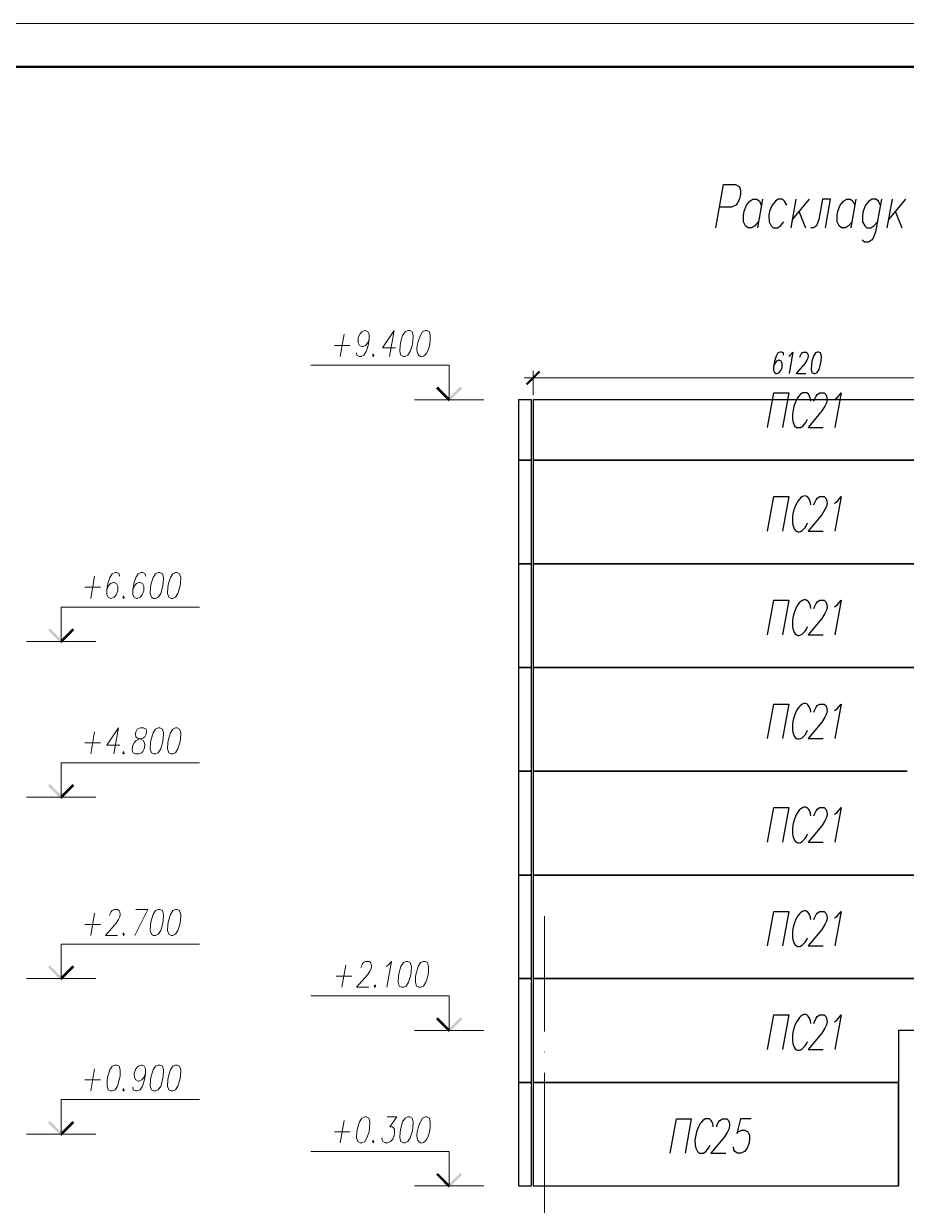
# Model space of a CAD drawing. Header units: millimetres. Extents: x 148937 to 2048786, y 870 to 351006.
# Drawn here: x 592592 to 602805, y 300784 to 314461 of the extents above; entities that cross this region are included whole.
import ezdxf

# ---------------------------------------------------------------- set-up
doc = ezdxf.new("R2010")
doc.units = ezdxf.units.MM
doc.layers.add('PDF _Геометрия', color=7, linetype='Continuous')
doc.layers.add('PDF _Сплошная заливка', color=7, linetype='Continuous', true_color=0x007eff)

msp = doc.modelspace()

# ---------------------------------------------------------------- linework, layer by layer
at = {"layer": 'PDF _Геометрия', "lineweight": 15}
msp.add_lwpolyline([(572614.19658, 272458.03955), (572614.19658, 314460.95953), (632018.60568, 314460.95953), (632018.60568, 272458.03955)], close=True, dxfattribs=at)
at = {"layer": 'PDF _Геометрия', "lineweight": 50}
msp.add_lwpolyline([(574612.3935, 272956.51559), (574612.3935, 313962.48783), (631520.13397, 313962.48783), (631520.13397, 272956.51559)], close=True, dxfattribs=at)
at = {"layer": 'PDF _Геометрия', "lineweight": 25}
for points in [[(600599.67206, 312097.50287), (600687.76454, 312598.12596), (600827.42334, 312598.12596), (600870.39528, 312574.49139)], [(601091.70042, 312168.41024), (601053.02567, 312121.14111), (601018.64812, 312097.50654), (600971.37899, 312097.50654), (600945.59582, 312121.14111), (600932.70424, 312144.77567), (600921.96126, 312168.41024), (600919.81266, 312241.46254), (600928.40705, 312288.73167), (600956.33881, 312359.63537), (600995.01355, 312406.9045), (601029.3911, 312430.53907), (601076.66024, 312430.53907), (601104.592, 312406.9045), (601126.07797, 312359.63537)], [(601138.96981, 312430.53715), (601080.95769, 312097.50462)], [(601420.43549, 312359.63415), (601396.80092, 312406.90328), (601371.01776, 312430.53785), (601323.74863, 312430.53785), (601289.37107, 312406.90328), (601250.69633, 312359.63415), (601222.76457, 312288.73045), (601214.17018, 312241.46131), (601216.31878, 312168.40902), (601239.95334, 312121.13988), (601265.73651, 312097.50532), (601313.00564, 312097.50532), (601347.38319, 312121.13988), (601386.05794, 312168.40902)], [(601525.71683, 312430.53715), (601467.70471, 312097.50462)], [(601680.41607, 312430.53715), (601482.74515, 312194.19148)], [(601869.49348, 312097.50462), (601927.5056, 312430.53715), (601835.11593, 312430.53715), (601794.29259, 312194.19148), (601764.21223, 312121.13918), (601729.83468, 312097.50462), (601699.75432, 312097.50462)], [(602176.74145, 312168.41024), (602135.9181, 312121.14111), (602101.54055, 312097.50654), (602054.27142, 312097.50654), (602028.48826, 312121.14111), (602017.74527, 312144.77567), (602004.85369, 312168.41024), (602002.70509, 312241.46254), (602011.29948, 312288.73167), (602039.23124, 312359.63537), (602077.90599, 312406.9045), (602114.43213, 312430.53907), (602159.55267, 312430.53907), (602187.48443, 312406.9045), (602208.9704, 312359.63537)], [(602221.86233, 312430.53715), (602163.85021, 312097.50462)], [(602516.22125, 312430.53715), (602449.61475, 312050.23548), (602421.68299, 311979.33178), (602402.34561, 311955.69722), (602365.81947, 311932.06265), (602320.69893, 311932.06265), (602292.76717, 311955.69722)], [(602503.3302, 312359.63415), (602481.84423, 312406.90328), (602453.91247, 312430.53785), (602408.79193, 312430.53785), (602372.26578, 312406.90328), (602333.59104, 312359.63415), (602305.65928, 312288.73045), (602297.06489, 312241.46131), (602299.21348, 312168.40902), (602322.84805, 312121.13988), (602348.63121, 312097.50532), (602395.90035, 312097.50532), (602430.2779, 312121.13988), (602471.10124, 312168.40902)], [(602640.83918, 312430.53715), (602580.67846, 312097.50462)], [(602795.53842, 312430.53715), (602597.8675, 312194.19148)], [(600831.72053, 312359.6317), (600782.3028, 312335.99713), (600642.644, 312335.99713)], [(601562.24368, 312288.73114), (601637.44457, 312097.50601)], [(602677.36603, 312288.73114), (602752.56692, 312097.50601)], [(601383.91083, 310625.71482), (601381.76223, 310649.34939), (601360.27626, 310660.09237), (601345.23608, 310660.09237), (601319.45292, 310649.34939), (601297.96695, 310612.82324), (601278.62958, 310552.66252), (601267.88659, 310494.6504), (601267.88659, 310445.23267), (601278.62958, 310421.59811), (601300.11555, 310410.85512), (601308.70993, 310410.85512), (601334.4931, 310421.59811), (601353.83047, 310445.23267), (601366.72205, 310481.75882), (601368.87065, 310494.6504), (601368.87065, 310529.02796), (601355.97907, 310552.66252), (601334.4931, 310565.5541), (601328.04731, 310565.5541), (601302.26414, 310552.66252), (601282.92677, 310529.02796), (601267.88659, 310494.6504)], [(601444.07128, 310612.82376), (601461.26006, 310625.71534), (601491.34041, 310660.0929), (601448.36847, 310410.85565)], [(601572.98622, 310599.93271), (601575.13482, 310612.82429), (601588.0264, 310636.45885), (601598.76939, 310649.35044), (601615.95816, 310660.09342), (601646.03852, 310660.09342), (601658.9301, 310649.35044), (601665.37589, 310636.45885), (601669.67309, 310612.82429), (601665.37589, 310589.18972), (601652.48431, 310565.55515), (601630.99834, 310529.02901), (601532.16288, 310410.85617), (601641.74133, 310410.85617)], [(601199.13026, 309787.76113), (601270.03396, 310187.40016), (601444.07032, 310187.40016), (601373.16662, 309787.76113)], [(601699.75266, 310092.8626), (601693.30687, 310131.53734), (601684.71248, 310148.72612), (601676.11809, 310168.06349), (601654.63212, 310187.40086), (601605.21439, 310187.40086), (601577.28263, 310168.06349), (601560.09385, 310148.72612), (601545.05368, 310131.53734), (601525.7163, 310092.8626), (601504.23033, 310034.85048), (601487.04156, 309940.31221), (601489.19015, 309882.30009), (601495.63595, 309845.77395), (601512.82472, 309807.0992), (601534.31069, 309787.76183), (601583.72842, 309787.76183), (601611.66018, 309807.0992), (601643.88914, 309845.77395), (601663.22651, 309882.30009)], [(601736.27951, 310092.8626), (601740.5767, 310112.19997), (601759.91407, 310148.72612), (601774.95425, 310168.06349), (601802.88601, 310187.40086), (601852.30374, 310187.40086), (601873.78971, 310168.06349), (601882.3841, 310148.72612), (601888.82989, 310112.19997), (601882.3841, 310073.52522), (601863.04673, 310034.85048), (601828.66918, 309978.98696), (601669.673, 309787.76183), (601843.70935, 309787.76183)], [(601974.77499, 310112.20137), (602002.70675, 310131.53874), (602049.97589, 310187.40226), (601979.07219, 309787.76323)], [(601199.13026, 308586.6984), (601270.03396, 308988.48603), (601444.07032, 308988.48603), (601373.16662, 308586.6984)], [(601736.27951, 308891.79987), (601740.5767, 308911.13724), (601759.91407, 308949.81198), (601774.95425, 308969.14936), (601802.88601, 308988.48673), (601852.30374, 308988.48673), (601873.78971, 308969.14936), (601882.3841, 308949.81198), (601888.82989, 308911.13724), (601882.3841, 308872.46249), (601863.04673, 308835.93634), (601828.66918, 308777.92423), (601669.673, 308586.6991), (601843.70935, 308586.6991)], [(601974.77499, 308911.13427), (602002.70675, 308930.47164), (602049.97589, 308988.48376), (601979.07219, 308586.69612)], [(601199.13026, 307387.7798), (601270.03396, 307787.41884), (601444.07032, 307787.41884), (601373.16662, 307387.7798)], [(601736.27951, 307692.88127), (601740.5767, 307712.21865), (601759.91407, 307748.74479), (601774.95425, 307768.08217), (601802.88601, 307787.41954), (601852.30374, 307787.41954), (601873.78971, 307768.08217), (601882.3841, 307748.74479), (601888.82989, 307712.21865), (601882.3841, 307673.5439), (601863.04673, 307634.86915), (601828.66918, 307576.85704), (601669.673, 307387.7805), (601843.70935, 307387.7805)], [(601974.77499, 307712.21786), (602002.70675, 307729.40663), (602049.97589, 307787.41875), (601979.07219, 307387.77972)], [(601199.13026, 306186.71489), (601270.03396, 306586.35392), (601444.07032, 306586.35392), (601373.16662, 306186.71489)], [(601736.27951, 306491.81636), (601740.5767, 306511.15373), (601759.91407, 306549.82847), (601774.95425, 306569.16585), (601802.88601, 306586.35462), (601852.30374, 306586.35462), (601873.78971, 306569.16585), (601882.3841, 306549.82847), (601888.82989, 306511.15373), (601882.3841, 306472.47898), (601863.04673, 306435.95283), (601828.66918, 306377.94072), (601669.673, 306186.71559), (601843.70935, 306186.71559)], [(601974.77499, 306511.15294), (602002.70675, 306530.49031), (602049.97589, 306586.35383), (601979.07219, 306186.7148)], [(601199.13026, 304987.79848), (601270.03396, 305387.43751), (601444.07032, 305387.43751), (601373.16662, 304987.79848)], [(601736.27951, 305292.89776), (601740.5767, 305310.08654), (601759.91407, 305348.76128), (601774.95425, 305368.09866), (601802.88601, 305387.43603), (601852.30374, 305387.43603), (601873.78971, 305368.09866), (601882.3841, 305348.76128), (601888.82989, 305310.08654), (601882.3841, 305273.56039), (601863.04673, 305234.88564), (601828.66918, 305176.87353), (601669.673, 304987.79699), (601843.70935, 304987.79699)], [(601974.77499, 305310.08802), (602002.70675, 305329.4254), (602049.97589, 305387.43751), (601979.07219, 304987.79848)], [(601199.13026, 303786.73138), (601270.03396, 304186.37041), (601444.07032, 304186.37041), (601373.16662, 303786.73138)], [(601736.27951, 304091.83284), (601740.5767, 304111.17022), (601759.91407, 304149.84496), (601774.95425, 304167.03374), (601802.88601, 304186.37111), (601852.30374, 304186.37111), (601873.78971, 304167.03374), (601882.3841, 304149.84496), (601888.82989, 304111.17022), (601882.3841, 304072.49547), (601863.04673, 304033.82073), (601828.66918, 303977.95721), (601669.673, 303786.73208), (601843.70935, 303786.73208)], [(601974.77499, 304111.16943), (602002.70675, 304130.5068), (602049.97589, 304186.37032), (601979.07219, 303786.73129)], [(601199.13026, 302587.81497), (601270.03396, 302987.454), (601444.07032, 302987.454), (601373.16662, 302587.81497)], [(601736.27951, 302890.76574), (601740.5767, 302910.10311), (601759.91407, 302948.77786), (601774.95425, 302968.11523), (601802.88601, 302987.45261), (601852.30374, 302987.45261), (601873.78971, 302968.11523), (601882.3841, 302948.77786), (601888.82989, 302910.10311), (601882.3841, 302873.57697), (601863.04673, 302834.90222), (601828.66918, 302776.8901), (601669.673, 302587.81357), (601843.70935, 302587.81357)], [(601974.77499, 302910.10451), (602002.70675, 302929.44189), (602049.97589, 302987.454), (601979.07219, 302587.81497)], [(600073.26537, 301386.74787), (600144.16907, 301786.3869), (600316.05682, 301786.3869), (600247.30172, 301386.74787)], [(600571.73925, 301691.84933), (600567.44206, 301730.52408), (600558.84767, 301747.71286), (600548.10468, 301767.05023), (600526.61871, 301786.3876), (600477.20098, 301786.3876), (600449.26922, 301767.05023), (600434.22904, 301747.71286), (600419.18887, 301730.52408), (600399.85149, 301691.84933), (600376.21693, 301633.83722), (600359.02815, 301539.29895), (600363.32534, 301481.28683), (600367.62254, 301444.76068), (600386.95991, 301406.08594), (600408.44588, 301386.74856), (600457.86361, 301386.74856), (600485.79537, 301406.08594), (600515.87573, 301444.76068), (600535.2131, 301481.28683)], [(600610.41461, 301691.84933), (600612.5632, 301711.18671), (600631.90058, 301747.71286), (600646.94076, 301767.05023), (600677.02111, 301786.3876), (600726.43884, 301786.3876), (600747.92481, 301767.05023), (600756.5192, 301747.71286), (600760.8164, 301711.18671), (600754.3706, 301672.51196), (600735.03323, 301633.83722), (600700.65568, 301577.97369), (600543.8081, 301386.74856), (600717.84446, 301386.74856)], [(601010.05268, 301786.38813), (600887.58265, 301786.38813), (600844.61072, 301614.50037), (600859.65089, 301633.83774), (600900.47424, 301653.17511), (600937.00038, 301653.17511), (600971.37794, 301633.83774), (600988.56671, 301597.31159), (600990.71531, 301539.29947), (600984.26952, 301500.62473), (600962.78355, 301444.76121), (600930.55459, 301406.08646), (600889.73125, 301386.74909), (600853.2051, 301386.74909), (600818.82755, 301406.08646), (600810.23316, 301425.42383), (600803.78737, 301461.94998)]]:
    msp.add_lwpolyline(points, dxfattribs=at)
at = {"layer": 'PDF _Геометрия', "color": 30, "lineweight": 15, "true_color": 0xff7e00}
for points in [[(596590.38933, 310808.34469), (596573.20056, 310765.37275), (596547.4174, 310737.44099), (596515.18844, 310722.40081), (596504.44546, 310722.40081), (596478.66229, 310737.44099), (596463.62211, 310765.37275), (596461.47352, 310808.34469), (596463.62211, 310823.38487), (596480.81089, 310866.35681), (596506.59405, 310894.28857), (596538.82301, 310909.32875), (596547.4174, 310909.32875), (596575.34916, 310894.28857), (596590.38933, 310866.35681), (596590.38933, 310808.34469), (596577.49775, 310737.44099), (596556.01178, 310666.53729), (596528.08002, 310623.56535), (596495.85107, 310608.52517), (596474.3651, 310608.52517), (596448.58193, 310623.56535), (596442.13614, 310651.49711)], [(596824.5878, 310608.52762), (596878.30273, 310909.33119), (596742.94112, 310709.51168), (596893.34291, 310709.51168)], [(597297.27975, 310851.31908), (597286.53676, 310894.29101), (597258.605, 310909.33119), (597239.26763, 310909.33119), (597204.89008, 310894.29101)], [(596300.32962, 310866.361), (596255.20908, 310608.52937)], [(596188.60275, 310737.44169), (596366.9363, 310737.44169)], [(596639.80724, 310638.60588), (596626.91566, 310623.5657), (596635.51005, 310608.52552), (596648.40163, 310623.5657)], [(597514.28559, 310107.90435), (597514.28559, 310509.69198), (595915.72949, 310509.69198)], [(597916.07436, 310107.90435), (597114.64773, 310107.90435)], [(593412.61696, 308066.73723), (593367.49642, 307808.9056)], [(593702.67667, 308066.73723), (593696.23088, 308094.66899), (593670.44772, 308109.70917), (593648.96175, 308109.70917), (593616.73279, 308094.66899), (593588.80103, 308051.69705), (593567.31506, 307980.79335), (593554.42348, 307907.74106), (593554.42348, 307851.87754), (593569.46366, 307823.94577), (593597.39542, 307808.9056), (593605.98981, 307808.9056), (593638.21876, 307823.94577), (593664.00193, 307851.87754), (593681.1907, 307894.84947), (593683.3393, 307907.74106), (593681.1907, 307950.713), (593666.15052, 307980.79335), (593640.36736, 307993.68494), (593629.62438, 307993.68494), (593597.39542, 307980.79335), (593571.61226, 307950.713), (593554.42348, 307907.74106)], [(594001.33043, 308066.73723), (593997.03323, 308094.66899), (593969.10147, 308109.70917), (593949.7641, 308109.70917), (593917.53515, 308094.66899), (593889.60338, 308051.69705), (593865.96882, 307980.79335), (593855.22583, 307907.74106), (593855.22583, 307851.87754), (593870.26601, 307823.94577), (593896.04918, 307808.9056), (593906.79216, 307808.9056), (593939.02112, 307823.94577), (593964.80428, 307851.87754), (593981.99305, 307894.84947), (593984.14165, 307907.74106), (593981.99305, 307950.713), (593966.95288, 307980.79335), (593939.02112, 307993.68494), (593930.42673, 307993.68494), (593896.04918, 307980.79335), (593872.41461, 307950.713), (593855.22583, 307907.74106)], [(593298.73939, 307937.82229), (593479.22154, 307937.82229)], [(593752.09458, 307836.83797), (593739.203, 307823.94639), (593747.79738, 307808.90621), (593758.54037, 307823.94639)], [(593025.86775, 307308.28277), (593025.86775, 307707.9218), (594626.57253, 307707.9218)], [(592626.22749, 307308.28277), (593427.65413, 307308.28277)], [(593412.61696, 306266.21193), (593367.49642, 306008.38029)], [(593636.07069, 306008.38073), (593689.78562, 306309.1843), (593554.42401, 306109.36478), (593704.82579, 306109.36478)], [(593298.73939, 306137.29698), (593479.22154, 306137.29698)], [(593752.09458, 306036.31266), (593739.203, 306023.42108), (593747.79738, 306008.3809), (593758.54037, 306023.42108)], [(593025.86775, 305507.75746), (593025.86775, 305907.39649), (594626.57253, 305907.39649)], [(592626.22749, 305507.75746), (593427.65413, 305507.75746)], [(593586.65279, 304136.95373), (593588.80138, 304151.99391), (593603.84156, 304179.92567), (593616.73314, 304194.96585), (593640.36771, 304207.85743), (593679.04246, 304207.85743), (593696.23123, 304194.96585), (593704.82562, 304179.92567), (593709.12281, 304151.99391), (593704.82562, 304121.91355), (593689.78544, 304093.98179), (593661.85368, 304051.00985), (593537.23506, 303909.20245), (593676.89386, 303909.20245)], [(593889.60356, 304207.85673), (594029.26236, 304207.85673), (593876.71198, 303909.20175)], [(593412.61696, 304164.88435), (593367.49642, 303909.20132)], [(593298.73939, 304035.96941), (593479.22154, 304035.96941)], [(593752.09458, 303937.1336), (593739.203, 303922.09342), (593747.79738, 303909.20184), (593758.54037, 303922.09342)], [(593025.86775, 303408.5784), (593025.86775, 303808.21743), (594626.57253, 303808.21743)], [(596319.6662, 303565.42615), (596274.54567, 303307.59451)], [(596495.85273, 303537.49553), (596498.00133, 303550.38711), (596513.0415, 303580.46747), (596525.93309, 303593.35905), (596547.41906, 303608.39923), (596588.2424, 303608.39923), (596605.43117, 303593.35905), (596614.02556, 303580.46747), (596618.32276, 303550.38711), (596614.02556, 303522.45535), (596598.98538, 303494.52359), (596571.05362, 303451.55165), (596444.2864, 303307.59565), (596586.0938, 303307.59565)], [(596788.06095, 303550.38658), (596809.54692, 303565.42676), (596848.22167, 303608.3987), (596794.50675, 303307.59513)], [(592626.22749, 303408.5784), (593427.65413, 303408.5784)], [(596207.93934, 303436.51121), (596388.42148, 303436.51121)], [(596661.29452, 303337.6754), (596648.40294, 303322.63522), (596654.84873, 303307.59504), (596667.74031, 303322.63522)], [(597514.28559, 302806.97168), (597514.28559, 303208.75932), (595915.72949, 303208.75932)], [(597916.07436, 302806.97168), (597114.64773, 302806.97168)], [(594001.33043, 302308.4978), (593984.14165, 302265.52586), (593960.50708, 302237.5941), (593926.12953, 302222.55392), (593917.53515, 302222.55392), (593889.60338, 302237.5941), (593874.56321, 302265.52586), (593872.41461, 302308.4978), (593874.56321, 302321.38938), (593891.75198, 302364.36132), (593917.53515, 302394.44168), (593949.7641, 302407.33326), (593960.50708, 302407.33326), (593986.29025, 302394.44168), (594001.33043, 302364.36132), (594001.33043, 302308.4978), (593988.43885, 302237.5941), (593966.95288, 302164.5418), (593939.02112, 302121.56986), (593906.79216, 302108.67828), (593887.45479, 302108.67828), (593859.52303, 302121.56986), (593855.22583, 302151.65022)], [(593412.61696, 302364.36123), (593367.49642, 302108.67819)], [(593298.73939, 302237.59261), (593479.22154, 302237.59261)], [(593752.09458, 302136.61048), (593739.203, 302121.5703), (593747.79738, 302108.67872), (593758.54037, 302121.5703)], [(593025.86775, 301608.05528), (593025.86775, 302007.69431), (594626.57253, 302007.69431)], [(596300.32962, 301764.90303), (596255.20908, 301507.07139)], [(596798.8035, 301807.87322), (596908.38195, 301807.87322), (596828.88386, 301693.99758), (596858.96422, 301693.99758), (596876.15299, 301678.9574), (596882.59878, 301666.06582), (596884.74738, 301623.09388), (596880.45019, 301593.01352), (596863.26141, 301550.04158), (596837.47825, 301522.10982), (596805.24929, 301507.06965), (596775.16894, 301507.06965), (596747.23718, 301522.10982), (596740.79138, 301537.15), (596734.34559, 301565.08176)], [(597297.27975, 301749.8611), (597286.53676, 301792.83304), (597258.605, 301807.87322), (597239.26763, 301807.87322), (597204.89008, 301792.83304)], [(592626.22749, 301608.05528), (593427.65413, 301608.05528)], [(596188.60275, 301635.9859), (596366.9363, 301635.9859)], [(596639.80724, 301537.15009), (596626.91566, 301522.10991), (596635.51005, 301507.06973), (596648.40163, 301522.10991)], [(597514.28559, 301008.59707), (597514.28559, 301408.23611), (595915.72949, 301408.23611)], [(597916.07436, 301008.59707), (597114.64773, 301008.59707)]]:
    msp.add_lwpolyline(points, dxfattribs=at)
for points in [[(597037.29899, 310909.33119), (597005.07004, 310894.29101), (596977.13827, 310851.31908), (596955.6523, 310780.41538), (596947.05792, 310737.44344), (596944.90932, 310666.53974), (596957.8009, 310623.5678), (596985.73266, 310608.52762), (597005.07004, 310608.52762), (597037.29899, 310623.5678), (597065.23075, 310666.53974), (597088.86532, 310737.44344), (597095.31111, 310780.41538), (597097.4597, 310851.31908), (597086.71672, 310894.29101), (597058.78496, 310909.33119)], [(594149.58414, 308109.70961), (594117.35519, 308094.66943), (594089.42343, 308051.69749), (594067.93746, 307980.79379), (594059.34307, 307937.82185), (594057.19447, 307864.76955), (594070.08605, 307823.94621), (594095.86922, 307808.90603), (594117.35519, 307808.90603), (594149.58414, 307823.94621), (594177.5159, 307864.76955), (594199.00187, 307937.82185), (594207.59626, 307980.79379), (594209.74486, 308051.69749), (594196.85328, 308094.66943), (594168.92152, 308109.70961)], [(594349.40209, 308109.70961), (594317.17313, 308094.66943), (594289.24137, 308051.69749), (594267.7554, 307980.79379), (594259.16101, 307937.82185), (594257.01242, 307864.76955), (594269.904, 307823.94621), (594297.83576, 307808.90603), (594317.17313, 307808.90603), (594349.40209, 307823.94621), (594377.33385, 307864.76955), (594398.81982, 307937.82185), (594407.4142, 307980.79379), (594409.5628, 308051.69749), (594396.67122, 308094.66943), (594368.73946, 308109.70961)], [(593939.02146, 306309.1843), (593906.79251, 306294.14412), (593891.75233, 306266.21236), (593887.45514, 306236.132), (593891.75233, 306208.20024), (593908.94111, 306193.16007), (593947.61585, 306180.26848), (593975.54761, 306165.2283), (593988.4392, 306137.29654), (593994.88499, 306109.36478), (593986.2906, 306066.39284), (593971.25042, 306036.31249), (593958.35884, 306023.42091), (593926.12988, 306008.38073), (593887.45514, 306008.38073), (593859.52338, 306023.42091), (593850.92899, 306036.31249), (593846.6318, 306066.39284), (593855.22618, 306109.36478), (593870.26636, 306137.29654), (593893.90093, 306165.2283), (593926.12988, 306180.26848), (593969.10182, 306193.16007), (593992.73639, 306208.20024), (594007.77657, 306236.132), (594012.07376, 306266.21236), (594007.77657, 306294.14412), (593979.84481, 306309.1843)], [(594149.58414, 306309.1843), (594117.35519, 306294.14412), (594089.42343, 306251.17218), (594067.93746, 306180.26848), (594059.34307, 306137.29654), (594057.19447, 306066.39284), (594070.08605, 306023.42091), (594095.86922, 306008.38073), (594117.35519, 306008.38073), (594149.58414, 306023.42091), (594177.5159, 306066.39284), (594199.00187, 306137.29654), (594207.59626, 306180.26848), (594209.74486, 306251.17218), (594196.85328, 306294.14412), (594168.92152, 306309.1843)], [(594349.40209, 306309.1843), (594317.17313, 306294.14412), (594289.24137, 306251.17218), (594267.7554, 306180.26848), (594259.16101, 306137.29654), (594257.01242, 306066.39284), (594269.904, 306023.42091), (594297.83576, 306008.38073), (594317.17313, 306008.38073), (594349.40209, 306023.42091), (594377.33385, 306066.39284), (594398.81982, 306137.29654), (594407.4142, 306180.26848), (594409.5628, 306251.17218), (594396.67122, 306294.14412), (594368.73946, 306309.1843)], [(594149.58414, 304207.85673), (594117.35519, 304194.96515), (594089.42343, 304151.99321), (594067.93746, 304078.94091), (594059.34307, 304035.96897), (594057.19447, 303965.06527), (594070.08605, 303922.09333), (594095.86922, 303909.20175), (594117.35519, 303909.20175), (594149.58414, 303922.09333), (594177.5159, 303965.06527), (594199.00187, 304035.96897), (594207.59626, 304078.94091), (594209.74486, 304151.99321), (594196.85328, 304194.96515), (594168.92152, 304207.85673)], [(594349.40209, 304207.85673), (594317.17313, 304194.96515), (594289.24137, 304151.99321), (594267.7554, 304078.94091), (594259.16101, 304035.96897), (594257.01242, 303965.06527), (594269.904, 303922.09333), (594297.83576, 303909.20175), (594317.17313, 303909.20175), (594349.40209, 303922.09333), (594377.33385, 303965.06527), (594398.81982, 304035.96897), (594407.4142, 304078.94091), (594409.5628, 304151.99321), (594396.67122, 304194.96515), (594368.73946, 304207.85673)], [(597017.96022, 303608.39853), (596985.73126, 303593.35835), (596957.7995, 303550.38641), (596936.31353, 303479.48271), (596927.71915, 303436.51077), (596925.57055, 303365.60707), (596938.46213, 303322.63513), (596964.24529, 303307.59495), (596985.73126, 303307.59495), (597017.96022, 303322.63513), (597045.89198, 303365.60707), (597067.37795, 303436.51077), (597075.97234, 303479.48271), (597078.12093, 303550.38641), (597065.22935, 303593.35835), (597037.29759, 303608.39853)], [(597217.78035, 303608.39853), (597185.55139, 303593.35835), (597157.61963, 303550.38641), (597136.13366, 303479.48271), (597127.53928, 303436.51077), (597125.39068, 303365.60707), (597138.28226, 303322.63513), (597166.21402, 303307.59495), (597185.55139, 303307.59495), (597217.78035, 303322.63513), (597245.71211, 303365.60707), (597267.19808, 303436.51077), (597275.79247, 303479.48271), (597277.94106, 303550.38641), (597265.04948, 303593.35835), (597239.26632, 303608.39853)], [(593648.96175, 302407.33142), (593616.73279, 302394.43984), (593588.80103, 302351.4679), (593567.31506, 302278.41561), (593558.72068, 302237.59226), (593556.57208, 302164.53997), (593569.46366, 302121.56803), (593597.39542, 302108.67645), (593616.73279, 302108.67645), (593648.96175, 302121.56803), (593676.89351, 302164.53997), (593698.37948, 302237.59226), (593706.97387, 302278.41561), (593709.12246, 302351.4679), (593696.23088, 302394.43984), (593670.44772, 302407.33142)], [(594149.58414, 302407.33142), (594117.35519, 302394.43984), (594089.42343, 302351.4679), (594067.93746, 302278.41561), (594059.34307, 302237.59226), (594057.19447, 302164.53997), (594070.08605, 302121.56803), (594095.86922, 302108.67645), (594117.35519, 302108.67645), (594149.58414, 302121.56803), (594177.5159, 302164.53997), (594199.00187, 302237.59226), (594207.59626, 302278.41561), (594209.74486, 302351.4679), (594196.85328, 302394.43984), (594168.92152, 302407.33142)], [(594349.40209, 302407.33142), (594317.17313, 302394.43984), (594289.24137, 302351.4679), (594267.7554, 302278.41561), (594259.16101, 302237.59226), (594257.01242, 302164.53997), (594269.904, 302121.56803), (594297.83576, 302108.67645), (594317.17313, 302108.67645), (594349.40209, 302121.56803), (594377.33385, 302164.53997), (594398.81982, 302237.59226), (594407.4142, 302278.41561), (594409.5628, 302351.4679), (594396.67122, 302394.43984), (594368.73946, 302407.33142)], [(596538.82292, 301807.87322), (596506.59397, 301792.83304), (596478.6622, 301749.8611), (596455.02764, 301678.9574), (596448.58185, 301635.98546), (596444.28465, 301565.08176), (596457.17623, 301522.10982), (596485.108, 301507.06965), (596504.44537, 301507.06965), (596538.82292, 301522.10982), (596564.60608, 301565.08176), (596588.24065, 301635.98546), (596594.68644, 301678.9574), (596598.98363, 301749.8611), (596586.09205, 301792.83304), (596558.16029, 301807.87322)], [(597037.29899, 301807.87322), (597005.07004, 301792.83304), (596977.13827, 301749.8611), (596955.6523, 301678.9574), (596947.05792, 301635.98546), (596944.90932, 301565.08176), (596957.8009, 301522.10982), (596985.73266, 301507.06965), (597005.07004, 301507.06965), (597037.29899, 301522.10982), (597065.23075, 301565.08176), (597088.86532, 301635.98546), (597095.31111, 301678.9574), (597097.4597, 301749.8611), (597086.71672, 301792.83304), (597058.78496, 301807.87322)]]:
    msp.add_lwpolyline(points, close=True, dxfattribs=at)
at = {"layer": 'PDF _Геометрия', "lineweight": 25}
msp.add_lwpolyline([(601777.10337, 310660.09534), (601753.46881, 310649.35236), (601729.83424, 310612.82621), (601712.64546, 310552.6655), (601706.19967, 310518.28794), (601704.05108, 310458.12723), (601712.64546, 310421.60108), (601734.13143, 310410.8581), (601749.17161, 310410.8581), (601774.95478, 310421.60108), (601796.44075, 310458.12723), (601813.62952, 310518.28794), (601820.07531, 310552.6655), (601824.37251, 310612.82621), (601813.62952, 310649.35236), (601794.29215, 310660.09534)], close=True, dxfattribs=at)
at = {"layer": 'PDF _Геометрия', "color": 150, "lineweight": 9, "true_color": 0x007eff}
for points in [[(598384.46911, 310361.43722), (604705.64153, 310361.43722)], [(598485.45125, 310159.47295), (598485.45125, 310440.93915)]]:
    msp.add_lwpolyline(points, dxfattribs=at)
at = {"layer": 'PDF _Геометрия', "color": 152, "lineweight": 30, "true_color": 0x2776bb}
for points in [[(598315.71244, 310107.90435), (598315.71244, 309409.61034), (598466.11422, 309409.61034), (598466.11422, 310107.90435)], [(598485.45125, 310107.90435), (598485.45125, 309409.61034), (604606.80407, 309409.61034), (604606.80407, 310107.90435)], [(598315.71244, 309409.60897), (598315.71244, 308208.54323), (598466.11422, 308208.54323), (598466.11422, 309409.60897)], [(598485.45125, 309409.60897), (598485.45125, 308208.54323), (604606.80407, 308208.54323), (604606.80407, 309409.60897)], [(598315.71244, 308208.54406), (598315.71244, 307007.47832), (598466.11422, 307007.47832), (598466.11422, 308208.54406)], [(598485.45125, 308208.54406), (598485.45125, 307007.47832), (604606.80407, 307007.47832), (604606.80407, 308208.54406)], [(598315.71244, 307007.47902), (598315.71244, 305808.56191), (598466.11422, 305808.56191), (598466.11422, 307007.47902)], [(598315.71244, 305808.56273), (598315.71244, 304607.49699), (598466.11422, 304607.49699), (598466.11422, 305808.56273)], [(598315.71244, 304607.4955), (598315.71244, 303408.5784), (598466.11422, 303408.5784), (598466.11422, 304607.4955)], [(598485.45125, 304607.4955), (598485.45125, 303408.5784), (604606.80407, 303408.5784), (604606.80407, 304607.4955)], [(598315.71244, 303408.57922), (598315.71244, 302207.51348), (598466.11422, 302207.51348), (598466.11422, 303408.57922)], [(598315.71244, 302207.51418), (598315.71244, 301008.59707), (598466.11422, 301008.59707), (598466.11422, 302207.51418)], [(598485.45125, 302207.51418), (598485.45125, 301008.59707), (602716.03864, 301008.59707), (602716.03864, 302207.51418)]]:
    msp.add_lwpolyline(points, close=True, dxfattribs=at)
for points in [[(604015.94211, 305808.56191), (604606.80628, 305808.56191), (604606.80628, 307007.47902), (598485.45345, 307007.47902), (598485.45345, 305808.56191), (602814.87637, 305808.56191)], [(602814.87501, 305808.56191), (598485.45205, 305808.56191), (598485.45205, 304607.49617), (604606.80491, 304607.49617), (604606.80491, 305808.56191), (604015.94075, 305808.56191)], [(604026.68466, 302207.51348), (604606.80587, 302207.51348), (604606.80587, 303408.57922), (598485.4529, 303408.57922), (598485.4529, 302207.51348), (602716.04058, 302207.51348)], [(604026.68466, 301008.59707), (604026.68466, 302806.97277), (602716.04058, 302806.97277), (602716.04058, 301008.59707)], [(601345.23547, 302207.51348), (602716.0403, 302207.51348)]]:
    msp.add_lwpolyline(points, dxfattribs=at)
at = {"layer": 'PDF _Геометрия', "color": 252, "lineweight": 5, "true_color": 0x989898}
for points in [[(598616.51689, 304130.5082), (598616.51689, 302796.22956)], [(598616.51689, 302557.73365), (598616.51689, 302559.88225)], [(598616.51689, 302317.09184), (598616.51689, 300396.24619)]]:
    msp.add_lwpolyline(points, dxfattribs=at)
at = {"layer": 'PDF _Геометрия', "lineweight": 25}
for centre, major_axis, ratio, start_param, end_param in [((601594.21131, 308787.02521), (-47.20057, -206.60882), 0.4662240875, 2.2055022565, 7.4378147809), ((601594.03908, 307586.67316), (-47.06561, -205.48335), 0.4717172463, 2.2180773039, 7.4323790078), ((601594.07018, 306386.75032), (-47.32771, -204.39845), 0.4728608091, 2.2161559126, 7.4364243364), ((601594.03908, 305186.68965), (-47.06596, -205.48486), 0.4717172463, 2.2180772899, 7.43237901), ((601594.42124, 303986.23641), (-46.51461, -204.86998), 0.4725262149, 2.2157140283, 7.4263736287), ((601594.21132, 302785.99108), (-47.19936, -206.60355), 0.4662240876, 2.2055023103, 7.4378147798)]:
    msp.add_ellipse(centre, major_axis=major_axis, ratio=ratio, start_param=start_param, end_param=end_param, dxfattribs=at)
msp.add_open_spline([(600870.39528, 312574.49139), (600907.20791, 312514.08001), (600881.06664, 312407.65284), (600831.72053, 312359.6317)], degree=3, dxfattribs=at)
at = {"layer": 'PDF _Геометрия', "color": 30, "lineweight": 15, "true_color": 0xff7e00}
for points in [[(597204.89008, 310894.29101), (597020.6837, 310568.63533), (597298.927, 310471.76942), (597297.27975, 310851.31907)], [(597204.89008, 301792.83304), (597020.6837, 301467.17736), (597298.927, 301370.34726), (597297.27975, 301749.8611)]]:
    msp.add_open_spline(points, degree=3, dxfattribs=at)
at = {"layer": 'PDF _Сплошная заливка', "lineweight": 9, "transparency": 33554559}
for points in [[(598552.05941, 310443.08495), (598418.8464, 310277.64299), (598401.65763, 310292.68316)], [(598569.24749, 310428.04757), (598552.05871, 310443.08775), (598418.8457, 310277.64578)]]:
    msp.add_solid(points, dxfattribs=at)
at = {"layer": 'PDF _Сплошная заливка', "color": 7, "lineweight": 30, "transparency": 33554559}
for points in [[(597385.37065, 310260.45508), (597363.88468, 310238.96911), (597514.28647, 310129.39067)], [(597363.88555, 310238.96999), (597514.28734, 310129.39154), (597514.28734, 310088.5682)], [(597514.28559, 310129.38945), (597514.28559, 310088.5661), (597645.35001, 310260.45386)], [(597514.28559, 310088.56558), (597645.35001, 310260.45334), (597666.83598, 310238.96737)]]:
    msp.add_solid(points, dxfattribs=at)
at = {"layer": 'PDF _Сплошная заливка', "color": 7, "lineweight": 15, "transparency": 33554559}
for points in [[(593025.86775, 307286.79548), (592894.80334, 307460.83184), (592875.46597, 307439.34587)], [(593025.86775, 307329.76786), (593025.86775, 307286.79592), (592894.80334, 307460.83228)], [(593156.93339, 307460.8335), (593178.41936, 307439.34753), (593025.86898, 307329.76908)], [(593178.41849, 307439.34622), (593025.8681, 307329.76777), (593025.8681, 307286.79583)], [(593025.86775, 305486.27236), (592894.80334, 305660.30872), (592875.46597, 305638.82275)], [(593025.86775, 305529.24474), (593025.86775, 305486.2728), (592894.80334, 305660.30915)], [(593178.41849, 305638.8231), (593025.8681, 305529.24465), (593025.8681, 305486.27271)], [(593156.93339, 305660.30819), (593178.41936, 305638.82222), (593025.86898, 305529.24378)], [(593025.86775, 303387.0933), (592894.80334, 303561.12966), (592875.46597, 303539.64369)], [(593025.86775, 303430.06568), (593025.86775, 303387.09374), (592894.80334, 303561.13009)], [(593178.41849, 303539.64404), (593025.8681, 303430.06559), (593025.8681, 303387.09365)], [(593156.93339, 303561.12913), (593178.41936, 303539.64316), (593025.86898, 303430.06472)], [(597385.37065, 302959.52242), (597363.88468, 302938.03645), (597514.28647, 302828.458)], [(597514.28559, 302787.6351), (597645.35001, 302959.52286), (597666.83598, 302938.03689)], [(597514.28559, 302828.45678), (597514.28559, 302787.63344), (597645.35001, 302959.52119)], [(597363.88555, 302938.03732), (597514.28734, 302828.45888), (597514.28734, 302787.63554)], [(593025.86775, 301586.568), (592894.80334, 301760.60435), (592875.46597, 301739.11838)], [(593025.86775, 301629.54037), (593025.86775, 301586.56843), (592894.80334, 301760.60479)], [(593178.41849, 301739.11873), (593025.8681, 301629.54028), (593025.8681, 301586.56834)], [(593156.93339, 301760.60601), (593178.41936, 301739.12004), (593025.86898, 301629.5416)], [(597385.37065, 301158.99711), (597363.88468, 301139.65974), (597514.28647, 301030.08129)], [(597363.88555, 301139.66053), (597514.28734, 301030.08208), (597514.28734, 300987.11014)], [(597514.28559, 301030.08217), (597514.28559, 300987.11023), (597645.35001, 301158.99799)], [(597514.28559, 300987.10979), (597645.35001, 301158.99755), (597666.83598, 301139.66018)]]:
    msp.add_solid(points, dxfattribs=at)

doc.saveas('drawing.dxf')
